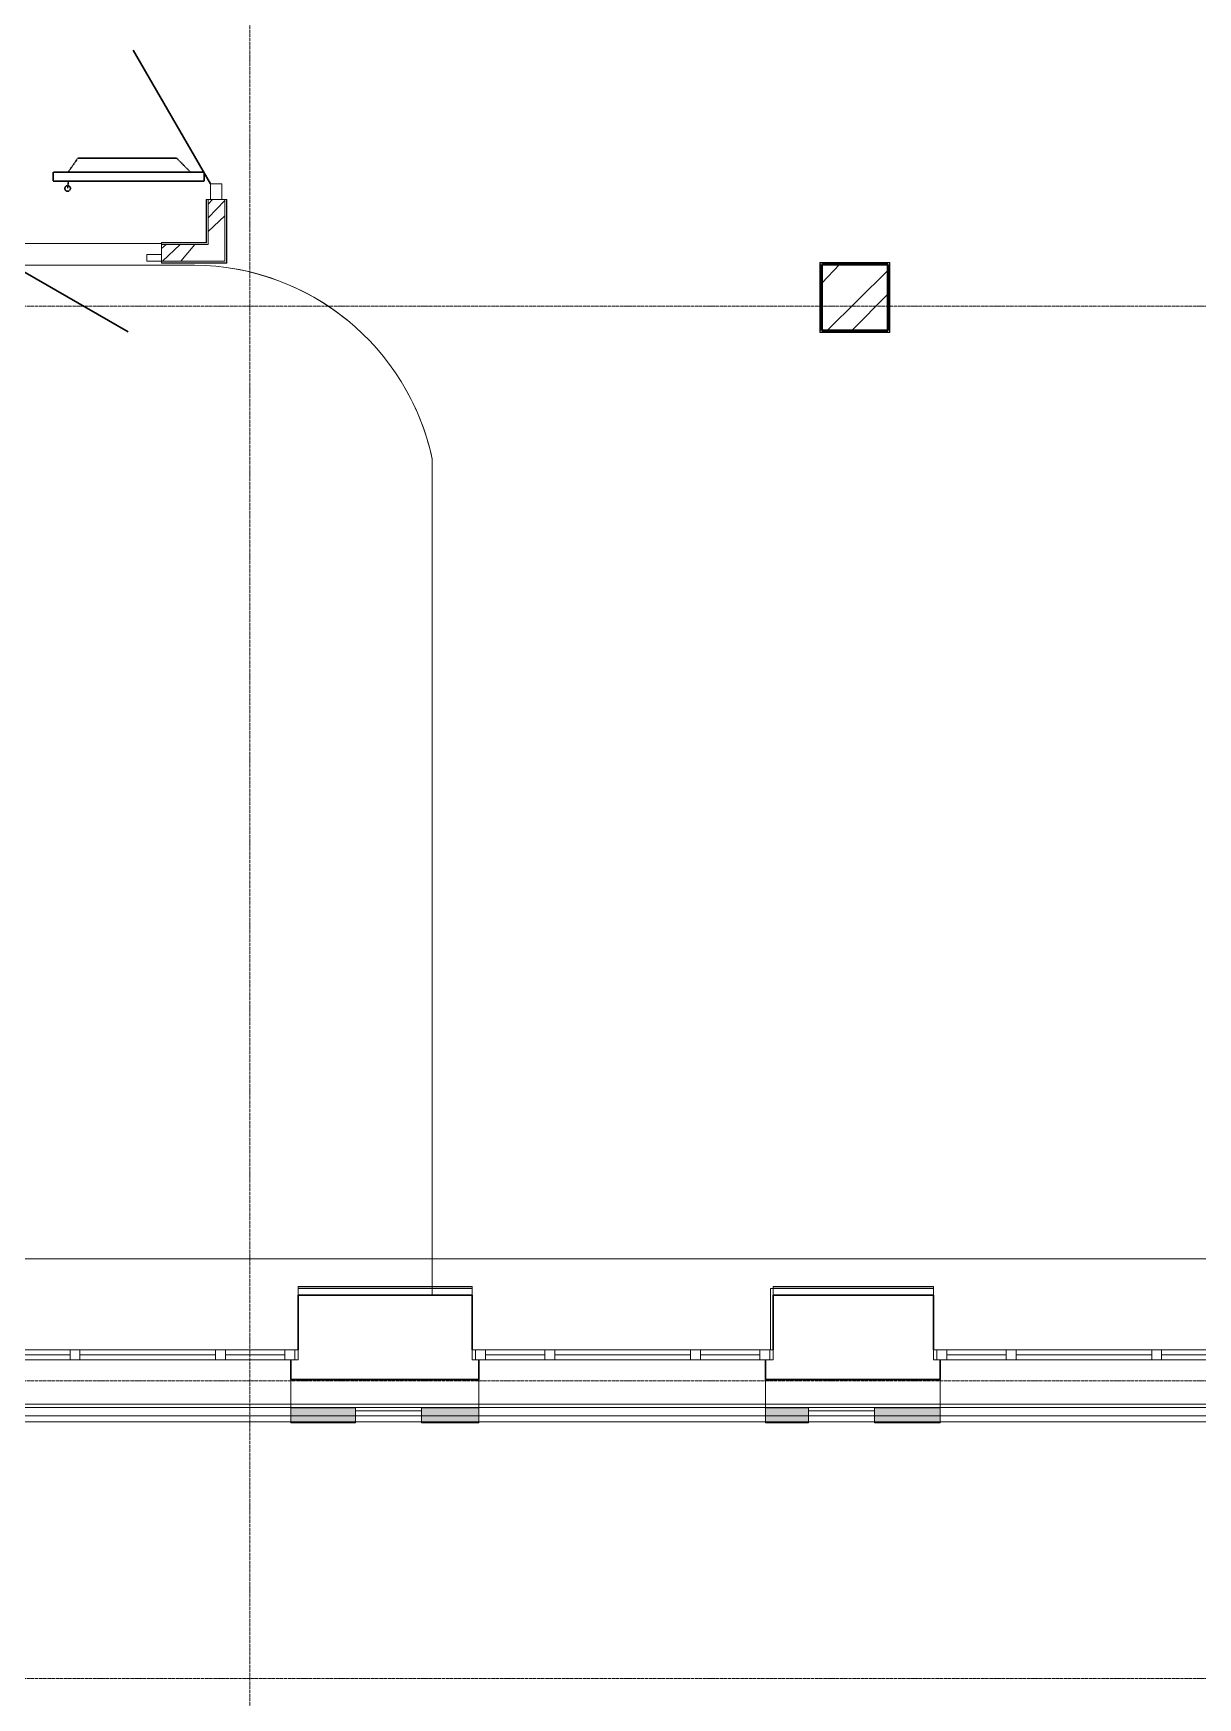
# Model space of a CAD drawing. Header units: millimetres. Extents: x -32 to 417638015, y -35 to 175284279.
# Drawn here: x 417407407 to 417414450, y 175231663 to 175241730 of the extents above; entities that cross this region are included whole.
import ezdxf

# ---------------------------------------------------------------- set-up
doc = ezdxf.new("R2010")
doc.units = ezdxf.units.MM
doc.linetypes.add('ADSK_Линия сетки', pattern=[25, 20, -2.5, 0, -2.5])
doc.linetypes.add('ADSK_Штриховая_ш3 п1_5', pattern=[4.5, 3, -1.5])
for name, color, linetype, lineweight in [('_ Окна', 7, 'Continuous', 9), ('Двери', 7, 'Continuous', 9), ('Несущие колонны', 7, 'Continuous', 18), ('Ограждение', 7, 'Continuous', 9), ('Окна', 7, 'Continuous', 9), ('Оси', 253, 'Continuous', 9), ('Перекрытие', 7, 'Continuous', 18), ('Стены наружные', 7, 'Continuous', 18), ('Стены несущие', 7, 'Continuous', 30), ('Стены отделка', 7, 'Continuous', 30), ('Стены штриховка', 7, 'Continuous', 9), ('ШТРИХОВКА', 252, 'Continuous', 15)]:
    doc.layers.add(name, color=color, linetype=linetype, lineweight=lineweight)
doc.layers.add('Линии', color=7, linetype='Continuous', lineweight=9, true_color=0x00a600)

# ---------------------------------------------------------------- blocks, each defined once
blk = doc.blocks.new('ADSK_КолоннаЖБ_Прямоугольная - 400x400 мм-2911095-План 4-го этажа')
at = {"layer": 'Несущие колонны', "lineweight": 40}
for p, q in [((-200.0000000000005, 200.0000000000007), (200.0000000000001, 200.0000000000007)), ((-200.0000000000005, -200.0000000000006), (-200.0000000000005, 200.0000000000007)), ((200.0000000000001, -200.0000000000006), (-200.0000000000005, -200.0000000000006))]:
    blk.add_line(p, q, dxfattribs=at)
blk = doc.blocks.new('План 4 этажа')
at = {"layer": 'Несущие колонны', "lineweight": 9}
h = blk.add_hatch(dxfattribs=at)
h.set_pattern_fill('FP_2', color=8, style=0, pattern_type=2)
h.set_pattern_definition([(45, (591.9394108331762, 243.9018102923292), (-235.7317231780653, 235.7317231780653), []), (45, (749.0934108331567, 243.9018102923292), (-235.7317231780653, 235.7317231780653), [])])
h.paths.add_polyline_path([(22414.80948595679, 8476.689668657375), (22414.80948595679, 8876.689668657375), (22014.80948595679, 8876.689668657375), (22014.80948595679, 8476.689668657375), (22159.25271163404, 8476.689668657375)])
at = {"layer": 'Ограждение', "transparency": 33554432}
for points in [[(18803.52142073854, 1874.938330652192), (19194.43941083322, 1874.938330652192), (19194.43941083322, 1961.125957870099), (18803.52142073854, 1961.125957870099), (18803.52142073854, 1877.133406089619)], [(19627.6983416022, 1874.938330652192), (19940.95042327966, 1874.938330652192), (19940.95042327966, 1961.125957870099), (19594.43941083322, 1961.125957870099), (19594.43941083322, 1874.938330652192)], [(21675.07752654064, 1874.938330652192), (21934.43941083323, 1874.938330652192), (21934.43941083323, 1961.125957870099), (21675.07752654064, 1961.125957870099), (21675.07752654064, 1877.133406089619)], [(22731.08112546468, 1874.938330652192), (22731.08112546468, 1961.125957870099), (22334.43941083322, 1961.125957870099), (22334.43941083322, 1874.938330652192), (22713.1258229145, 1874.938330652192)], [(19594.43941083322, 1869.348355416209), (19940.95042327966, 1869.348355416209), (19940.95042327966, 1870.614894916012), (19594.43941083322, 1870.614894916012)], [(22334.43941083322, 1869.348355416209), (22731.08112546468, 1869.348355416209), (22731.08112546468, 1870.614894916012), (22334.43941083322, 1870.614894916012)]]:
    blk.add_hatch(color=8, dxfattribs=at).paths.add_polyline_path(points)
h = blk.add_hatch(color=8, dxfattribs=at)
h.paths.add_polyline_path([(18803.52142073854, 1869.348355416209), (19194.43941083322, 1869.348355416209), (19194.43941083322, 1870.614894916012), (18803.52142073854, 1870.614894916012)])
h.paths.add_polyline_path([(19194.43941083322, 1873.194124740199), (19194.43941083322, 1873.642229574674), (18803.52142073854, 1873.194124740199)])
h = blk.add_hatch(color=8, dxfattribs=at)
h.paths.add_polyline_path([(21675.07752654064, 1869.348355416209), (21934.43941083323, 1869.348355416209), (21934.43941083323, 1870.614894916012), (21675.07752654064, 1870.614894916012)])
h.paths.add_polyline_path([(21934.43941083323, 1873.194124740199), (21934.43941083323, 1873.642229574674), (21675.07752654064, 1873.194124740199)])
at = {"layer": 'Стены штриховка'}
h = blk.add_hatch(dxfattribs=at)
h.set_pattern_fill('ANSI34', color=8, scale=20)
h.set_pattern_definition([(45, (591.9394108331762, 243.9018102923292), (-269.4076836320746, 269.4076836320746), []), (45, (681.7420108331135, 243.9018102923292), (-269.4076836320746, 269.4076836320746), []), (45, (771.5446108331671, 243.9018102923292), (-269.4076836320746, 269.4076836320746), []), (45, (861.3474108331138, 243.9018102923292), (-269.4076836320746, 269.4076836320746), [])])
h.paths.add_polyline_path([(16990.78787748155, 8997.139945119387), (16855.78787748155, 8997.139945119387), (16855.78787748155, 8897.139945119387), (16990.78787748155, 8897.139945119387), (16990.78787748155, 8937.139945119328)])
h.paths.add_polyline_path([(18404.50476387155, 8897.139945119387), (18404.50476387155, 9268.651651710446), (18304.50476387155, 9268.651651710446), (18304.50476387166, 8997.139945119387), (18020.78787748155, 8997.139945119387), (18020.78787748155, 8897.139945119387)])
at = {"layer": '_ Окна', "color": 8}
for p, q in [((17468.52142073843, 2282.133406091889), (17108.52142073843, 2282.133406091889)), ((18348.52142073843, 2282.133406091889), (17528.52142073843, 2282.133406091889)), ((18768.52142073843, 2282.133406091889), (18408.52142073843, 2282.133406091889)), ((18828.52142073843, 2312.133406091889), (18828.52142073843, 2252.133406091889)), ((19920.95042327954, 2312.133406091889), (19920.95042327954, 2252.133406091889)), ((20340.95042327954, 2282.133406091889), (19980.95042327954, 2282.133406091889)), ((21220.95042327954, 2282.133406091889), (20400.95042327954, 2282.133406091889)), ((21640.95042327954, 2282.133406091889), (21280.95042327954, 2282.133406091889)), ((21700.95042327954, 2312.133406091889), (21700.95042327954, 2252.133406091889)), ((22711.08112546464, 2312.133406091889), (22711.08112546464, 2252.133406091889)), ((23131.08112546464, 2282.133406091889), (22771.08112546464, 2282.133406091889)), ((24011.08112546464, 2282.133406091889), (23191.08112546464, 2282.133406091889)), ((24431.08112546464, 2282.133406091889), (24071.08112546464, 2282.133406091889))]:
    blk.add_line(p, q, dxfattribs=at)
at = {"layer": '_ Окна', "color": 8, "lineweight": 18}
for p, q in [((17468.52142073843, 2252.133406091889), (17468.52142073843, 2312.133406091889)), ((17468.52142073843, 2312.133406091889), (17528.52142073843, 2312.133406091889)), ((17528.52142073843, 2252.133406091889), (17468.52142073843, 2252.133406091889)), ((17528.52142073843, 2312.133406091889), (17528.52142073843, 2252.133406091889)), ((18348.52142073843, 2252.133406091889), (18348.52142073843, 2312.133406091889)), ((18348.52142073843, 2312.133406091889), (18408.52142073843, 2312.133406091889)), ((18408.52142073843, 2252.133406091889), (18348.52142073843, 2252.133406091889)), ((18408.52142073843, 2312.133406091889), (18408.52142073843, 2252.133406091889)), ((18768.52142073843, 2252.133406091889), (18768.52142073843, 2312.133406091889)), ((18768.52142073843, 2312.133406091889), (18848.52142073843, 2312.133406091889)), ((18848.52142073843, 2252.133406091889), (18768.52142073843, 2252.133406091889)), ((18848.52142073843, 2312.133406091889), (18848.52142073843, 2252.133406091889)), ((19980.95042327954, 2312.133406091889), (19900.95042327954, 2312.133406091889)), ((19900.95042327954, 2312.133406091889), (19900.95042327954, 2252.133406091889)), ((19900.95042327954, 2252.133406091889), (19980.95042327954, 2252.133406091889)), ((19980.95042327954, 2252.133406091889), (19980.95042327954, 2312.133406091889)), ((20340.95042327954, 2252.133406091889), (20340.95042327954, 2312.133406091889)), ((20340.95042327954, 2312.133406091889), (20400.95042327954, 2312.133406091889)), ((20400.95042327954, 2252.133406091889), (20340.95042327954, 2252.133406091889)), ((20400.95042327954, 2312.133406091889), (20400.95042327954, 2252.133406091889)), ((21220.95042327954, 2252.133406091889), (21220.95042327954, 2312.133406091889)), ((21220.95042327954, 2312.133406091889), (21280.95042327954, 2312.133406091889)), ((21280.95042327954, 2252.133406091889), (21220.95042327954, 2252.133406091889)), ((21280.95042327954, 2312.133406091889), (21280.95042327954, 2252.133406091889)), ((21640.95042327954, 2252.133406091889), (21640.95042327954, 2312.133406091889)), ((21640.95042327954, 2312.133406091889), (21720.95042327954, 2312.133406091889)), ((21720.95042327954, 2252.133406091889), (21640.95042327954, 2252.133406091889)), ((21720.95042327954, 2312.133406091889), (21720.95042327954, 2252.133406091889)), ((22771.08112546464, 2312.133406091889), (22691.08112546464, 2312.133406091889)), ((22691.08112546464, 2312.133406091889), (22691.08112546464, 2252.133406091889)), ((22691.08112546464, 2252.133406091889), (22771.08112546464, 2252.133406091889)), ((22771.08112546464, 2252.133406091889), (22771.08112546464, 2312.133406091889)), ((23131.08112546464, 2252.133406091889), (23131.08112546464, 2312.133406091889)), ((23131.08112546464, 2312.133406091889), (23191.08112546464, 2312.133406091889)), ((23191.08112546464, 2252.133406091889), (23131.08112546464, 2252.133406091889)), ((23191.08112546464, 2312.133406091889), (23191.08112546464, 2252.133406091889)), ((24011.08112546464, 2252.133406091889), (24011.08112546464, 2312.133406091889)), ((24011.08112546464, 2312.133406091889), (24071.08112546464, 2312.133406091889)), ((24071.08112546464, 2252.133406091889), (24011.08112546464, 2252.133406091889)), ((24071.08112546464, 2312.133406091889), (24071.08112546464, 2252.133406091889))]:
    blk.add_line(p, q, dxfattribs=at)
at = {"layer": 'Двери', "color": 8, "lineweight": 30}
for p, q in [((18317.28883946373, 9363.651651710446), (17849.78883946373, 10173.3854042489)), ((17077.78787748155, 8897.139945119328), (17819.10562312102, 8469.139945119328))]:
    blk.add_line(p, q, dxfattribs=at)
at = {"layer": 'Двери', "color": 8}
for p, q in [((18387.28883946373, 9363.651651710446), (18317.28883946373, 9363.651651710446)), ((18317.28883946373, 9363.651651710446), (18317.28883946373, 9268.651651710446)), ((18387.28883946373, 9268.651651710446), (18387.28883946373, 9363.651651710446)), ((18317.28883946373, 9268.651651710446), (18387.28883946373, 9268.651651710446)), ((18020.78787748155, 8937.139945119328), (17933.78787748155, 8937.139945119328)), ((17933.78787748155, 8937.139945119328), (17933.78787748155, 8897.139945119328)), ((17933.78787748155, 8897.139945119328), (18020.78787748155, 8897.139945119328)), ((18020.78787748155, 8897.139945119328), (18020.78787748155, 8937.139945119328))]:
    blk.add_line(p, q, dxfattribs=at)
at = {"layer": 'Линии', "color": 8, "linetype": 'ADSK_Штриховая_ш3 п1_5', "lineweight": 30}
for p, q in [((17456.06689861906, 9433.68984517752), (17515.58453936689, 9518.68984517752)), ((17515.58453936689, 9518.68984517752), (18113.48210304801, 9518.68984517752)), ((18113.48210304801, 9518.68984517752), (18198.48210304789, 9433.68984517752)), ((17367.1449790952, 9433.68984517752), (17366.41915173107, 9380.68984517752)), ((17366.41915173107, 9380.68984517752), (18279.50476387155, 9380.68984517752)), ((18280.23059123568, 9433.68984517752), (17367.1449790952, 9433.68984517752)), ((17458.85090017179, 9380.68984517752), (17453.70274599083, 9335.985298333515)), ((18279.50476387155, 9380.68984517752), (18280.23059123568, 9433.68984517752))]:
    blk.add_line(p, q, dxfattribs=at)
at = {"layer": 'Линии', "color": 8, "linetype": 'ADSK_Штриховая_ш3 п1_5'}
for p, q in [((18220.88607925293, 8872.139945119387), (16611.93941083318, 8872.139945119387)), ((19659.17182139913, 2642.133406092878), (19659.17182139913, 7699.800315434288))]:
    blk.add_line(p, q, dxfattribs=at)
at = {"layer": 'Линии', "color": 8, "linetype": 'ADSK_Штриховая_ш3 п1_5', "lineweight": 30}
blk.add_circle((17453.70274599083, 9335.985298333515), 17.00000000000181, dxfattribs=at)
at = {"layer": 'Несущие колонны', "color": 8, "lineweight": 40}
for p, q in [((22414.80948595679, 8876.689668657375), (22014.80948595679, 8876.689668657375)), ((22014.80948595679, 8876.689668657375), (22014.80948595679, 8476.689668657375)), ((22414.80948595679, 8476.689668657375), (22414.80948595679, 8876.689668657375)), ((22014.80948595679, 8476.689668657375), (22414.80948595679, 8476.689668657375))]:
    blk.add_line(p, q, dxfattribs=at)
at = {"layer": 'Ограждение', "color": 8}
for p, q in [((18803.52142073851, 1961.125957870099), (18803.52142073851, 1962.133406092762)), ((18803.52142073851, 1962.133406092762), (18817.52142073851, 1962.133406092762)), ((18803.52142073851, 1961.125957870099), (18803.52142073851, 1912.133406089619)), ((18803.52142073851, 1912.133406089619), (18803.52142073851, 1961.125957870099)), ((19194.43941083321, 1961.125957870099), (18803.52142073851, 1961.125957870099)), ((19194.43941083321, 1961.125957870099), (18803.52142073851, 1961.125957870099)), ((19194.43941083321, 1942.13340609282), (19194.43941083321, 1961.125957870099)), ((19194.43941083321, 1942.13340609282), (19194.43941083321, 1869.341723460529)), ((19194.43941083321, 1870.664890350483), (19194.43941083321, 1942.13340609282)), ((19594.43941083321, 1961.125957870099), (19594.43941083321, 1942.13340609282)), ((19940.95042327963, 1961.125957870099), (19594.43941083321, 1961.125957870099)), ((19940.95042327963, 1961.125957870099), (19594.43941083321, 1961.125957870099)), ((19594.43941083321, 1942.13340609282), (19594.43941083321, 1870.664890350483)), ((19594.43941083321, 1869.341723460529), (19594.43941083321, 1942.13340609282)), ((19940.95042327963, 1962.133406092762), (19940.95042327963, 1961.125957870099)), ((19940.95042327963, 1961.125957870099), (19940.95042327963, 1912.133406089619)), ((19940.95042327963, 1912.133406089619), (19940.95042327963, 1961.125957870099)), ((21675.07752654061, 1961.125957870099), (21675.07752654061, 1962.133406092762)), ((21675.07752654061, 1961.125957870099), (21675.07752654061, 1912.133406089619)), ((21675.07752654061, 1912.133406089619), (21675.07752654061, 1961.125957870099)), ((21934.43941083321, 1961.125957870099), (21675.07752654061, 1961.125957870099)), ((21934.43941083321, 1961.125957870099), (21675.07752654061, 1961.125957870099)), ((21934.43941083321, 1942.13340609282), (21934.43941083321, 1961.125957870099)), ((21934.43941083321, 1942.13340609282), (21934.43941083321, 1869.341723460471)), ((21934.43941083321, 1870.664890350483), (21934.43941083321, 1942.13340609282)), ((22334.43941083321, 1961.125957870099), (22334.43941083321, 1942.13340609282)), ((22731.08112546465, 1961.125957870099), (22334.43941083321, 1961.125957870099)), ((22731.08112546465, 1961.125957870099), (22334.43941083321, 1961.125957870099)), ((22334.43941083321, 1942.13340609282), (22334.43941083321, 1870.664890350483)), ((22334.43941083321, 1869.341723460471), (22334.43941083321, 1942.13340609282)), ((22720.08112546467, 1962.133406092762), (22731.08112546465, 1962.133406092762)), ((22731.08112546465, 1962.133406092762), (22731.08112546465, 1961.125957870099)), ((22731.08112546465, 1961.125957870099), (22731.08112546465, 1912.133406089619)), ((22731.08112546465, 1912.133406089619), (22731.08112546465, 1961.125957870099)), ((18803.52142073851, 1877.133406089619), (18803.52142073851, 1870.664890350483)), ((18803.52142073851, 1869.341723460529), (18803.52142073851, 1877.133406089619)), ((18803.52142073851, 1870.664890350483), (18803.52142073851, 1874.938330652192)), ((18803.52142073851, 1874.938330652192), (18803.52142073851, 1873.642229574674)), ((19194.43941083321, 1874.938330652192), (18803.52142073851, 1874.938330652192)), ((18803.52142073851, 1873.642229574674), (18803.52142073851, 1870.664890350483)), ((18803.52142073851, 1870.664890350483), (18803.52142073851, 1873.642229574674)), ((18803.52142073851, 1873.642229574674), (18803.52142073851, 1870.664890350483)), ((19194.43941083321, 1873.642229574674), (18803.52142073851, 1873.642229574674)), ((18803.52142073851, 1872.868074603786), (18803.52142073851, 1873.194124740199)), ((19194.43941083321, 1873.194124740199), (18803.52142073851, 1873.194124740199)), ((18803.52142073851, 1870.951010407065), (18803.52142073851, 1872.868074603786)), ((18803.52142073851, 1872.868074603786), (18803.52142073851, 1870.951010407065)), ((19194.43941083321, 1872.868074603786), (18803.52142073851, 1872.868074603786)), ((18803.52142073851, 1870.614894916012), (18803.52142073851, 1870.951010407065)), ((19194.43941083321, 1870.951010407065), (18803.52142073851, 1870.951010407065)), ((18803.52142073851, 1869.348355416209), (18803.52142073851, 1870.664890350483)), ((18803.52142073851, 1870.664890350483), (18803.52142073851, 1869.341723460529)), ((19194.43941083321, 1870.664890350483), (18803.52142073851, 1870.664890350483)), ((19194.43941083321, 1870.614894916012), (18803.52142073851, 1870.614894916012)), ((18803.52142073851, 1870.335607216111), (18803.52142073851, 1869.348355416209)), ((19194.43941083321, 1870.335607216111), (18803.52142073851, 1870.335607216111)), ((19194.43941083321, 1869.348355416209), (18803.52142073851, 1869.348355416209)), ((19194.43941083321, 1869.341723460529), (18803.52142073851, 1869.341723460529)), ((19194.43941083321, 1873.642229574674), (19194.43941083321, 1874.938330652192)), ((19194.43941083321, 1874.938330652192), (19194.43941083321, 1870.664890350483)), ((19194.43941083321, 1870.664890350483), (19194.43941083321, 1873.642229574674)), ((19194.43941083321, 1873.642229574674), (19194.43941083321, 1870.664890350483)), ((19194.43941083321, 1870.664890350483), (19194.43941083321, 1873.642229574674)), ((19194.43941083321, 1873.194124740199), (19194.43941083321, 1872.868074603786)), ((19194.43941083321, 1870.951010407065), (19194.43941083321, 1872.868074603786)), ((19194.43941083321, 1872.868074603786), (19194.43941083321, 1870.951010407065)), ((19194.43941083321, 1870.951010407065), (19194.43941083321, 1870.614894916012)), ((19194.43941083321, 1869.341723460529), (19194.43941083321, 1870.664890350483)), ((19194.43941083321, 1870.664890350483), (19194.43941083321, 1869.348355416209)), ((19194.43941083321, 1869.348355416209), (19194.43941083321, 1870.335607216111)), ((19594.43941083321, 1870.664890350483), (19594.43941083321, 1874.938330652192)), ((19594.43941083321, 1874.938330652192), (19594.43941083321, 1873.642229574674)), ((19940.95042327963, 1874.938330652192), (19594.43941083321, 1874.938330652192)), ((19594.43941083321, 1873.642229574674), (19594.43941083321, 1870.664890350483)), ((19594.43941083321, 1870.664890350483), (19594.43941083321, 1873.642229574674)), ((19594.43941083321, 1873.642229574674), (19594.43941083321, 1870.664890350483)), ((19940.95042327963, 1873.642229574674), (19594.43941083321, 1873.642229574674)), ((19594.43941083321, 1872.868074603786), (19594.43941083321, 1873.194124740199)), ((19940.95042327963, 1873.194124740199), (19594.43941083321, 1873.194124740199)), ((19594.43941083321, 1870.951010407065), (19594.43941083321, 1872.868074603786)), ((19594.43941083321, 1872.868074603786), (19594.43941083321, 1870.951010407065)), ((19940.95042327963, 1872.868074603786), (19594.43941083321, 1872.868074603786)), ((19594.43941083321, 1870.614894916012), (19594.43941083321, 1870.951010407065)), ((19940.95042327963, 1870.951010407065), (19594.43941083321, 1870.951010407065)), ((19594.43941083321, 1869.348355416209), (19594.43941083321, 1870.664890350483)), ((19594.43941083321, 1870.664890350483), (19594.43941083321, 1869.341723460529)), ((19940.95042327963, 1870.664890350483), (19594.43941083321, 1870.664890350483)), ((19940.95042327963, 1870.614894916012), (19594.43941083321, 1870.614894916012)), ((19594.43941083321, 1870.335607216111), (19594.43941083321, 1869.348355416209)), ((19940.95042327963, 1870.335607216111), (19594.43941083321, 1870.335607216111)), ((19940.95042327963, 1869.348355416209), (19594.43941083321, 1869.348355416209)), ((19940.95042327963, 1869.341723460529), (19594.43941083321, 1869.341723460529)), ((19940.95042327963, 1877.133406089619), (19940.95042327963, 1869.341723460529)), ((19940.95042327963, 1870.664890350483), (19940.95042327963, 1877.133406089619)), ((19940.95042327963, 1873.642229574674), (19940.95042327963, 1874.938330652192)), ((19940.95042327963, 1874.938330652192), (19940.95042327963, 1870.664890350483)), ((19940.95042327963, 1870.664890350483), (19940.95042327963, 1873.642229574674)), ((19940.95042327963, 1873.642229574674), (19940.95042327963, 1870.664890350483)), ((19940.95042327963, 1870.664890350483), (19940.95042327963, 1873.642229574674)), ((19940.95042327963, 1873.194124740199), (19940.95042327963, 1872.868074603786)), ((19940.95042327963, 1870.951010407065), (19940.95042327963, 1872.868074603786)), ((19940.95042327963, 1872.868074603786), (19940.95042327963, 1870.951010407065)), ((19940.95042327963, 1870.951010407065), (19940.95042327963, 1870.614894916012)), ((19940.95042327963, 1869.341723460529), (19940.95042327963, 1870.664890350483)), ((19940.95042327963, 1870.664890350483), (19940.95042327963, 1869.348355416209)), ((19940.95042327963, 1869.348355416209), (19940.95042327963, 1870.335607216111)), ((21675.07752654061, 1877.133406089619), (21675.07752654061, 1870.664890350483)), ((21675.07752654061, 1869.341723460471), (21675.07752654061, 1877.133406089619)), ((21675.07752654061, 1870.664890350483), (21675.07752654061, 1874.938330652192)), ((21675.07752654061, 1874.938330652192), (21675.07752654061, 1873.642229574674)), ((21934.43941083321, 1874.938330652192), (21675.07752654061, 1874.938330652192)), ((21675.07752654061, 1873.642229574674), (21675.07752654061, 1870.664890350483)), ((21675.07752654061, 1870.664890350483), (21675.07752654061, 1873.642229574674)), ((21675.07752654061, 1873.642229574674), (21675.07752654061, 1870.664890350483)), ((21934.43941083321, 1873.642229574674), (21675.07752654061, 1873.642229574674)), ((21675.07752654061, 1872.868074603728), (21675.07752654061, 1873.194124740199)), ((21934.43941083321, 1873.194124740199), (21675.07752654061, 1873.194124740199)), ((21675.07752654061, 1870.951010407065), (21675.07752654061, 1872.868074603728)), ((21675.07752654061, 1872.868074603728), (21675.07752654061, 1870.951010407065)), ((21934.43941083321, 1872.868074603728), (21675.07752654061, 1872.868074603728)), ((21675.07752654061, 1870.614894916012), (21675.07752654061, 1870.951010407065)), ((21934.43941083321, 1870.951010407065), (21675.07752654061, 1870.951010407065)), ((21675.07752654061, 1869.348355416209), (21675.07752654061, 1870.664890350483)), ((21675.07752654061, 1870.664890350483), (21675.07752654061, 1869.341723460471)), ((21934.43941083321, 1870.664890350483), (21675.07752654061, 1870.664890350483)), ((21934.43941083321, 1870.614894916012), (21675.07752654061, 1870.614894916012)), ((21675.07752654061, 1870.335607216111), (21675.07752654061, 1869.348355416209)), ((21934.43941083321, 1870.335607216111), (21675.07752654061, 1870.335607216111)), ((21934.43941083321, 1869.348355416209), (21675.07752654061, 1869.348355416209)), ((21934.43941083321, 1869.341723460471), (21675.07752654061, 1869.341723460471)), ((21934.43941083321, 1873.642229574674), (21934.43941083321, 1874.938330652192)), ((21934.43941083321, 1874.938330652192), (21934.43941083321, 1870.664890350483)), ((21934.43941083321, 1870.664890350483), (21934.43941083321, 1873.642229574674)), ((21934.43941083321, 1873.642229574674), (21934.43941083321, 1870.664890350483)), ((21934.43941083321, 1870.664890350483), (21934.43941083321, 1873.642229574674)), ((21934.43941083321, 1873.194124740199), (21934.43941083321, 1872.868074603728)), ((21934.43941083321, 1870.951010407065), (21934.43941083321, 1872.868074603728)), ((21934.43941083321, 1872.868074603728), (21934.43941083321, 1870.951010407065)), ((21934.43941083321, 1870.951010407065), (21934.43941083321, 1870.614894916012)), ((21934.43941083321, 1869.341723460471), (21934.43941083321, 1870.664890350483)), ((21934.43941083321, 1870.664890350483), (21934.43941083321, 1869.348355416209)), ((21934.43941083321, 1869.348355416209), (21934.43941083321, 1870.335607216111)), ((22334.43941083321, 1870.664890350483), (22334.43941083321, 1874.938330652192)), ((22334.43941083321, 1874.938330652192), (22334.43941083321, 1873.642229574674)), ((22731.08112546465, 1874.938330652192), (22334.43941083321, 1874.938330652192)), ((22334.43941083321, 1873.642229574674), (22334.43941083321, 1870.664890350483)), ((22334.43941083321, 1870.664890350483), (22334.43941083321, 1873.642229574674)), ((22334.43941083321, 1873.642229574674), (22334.43941083321, 1870.664890350483)), ((22731.08112546465, 1873.642229574674), (22334.43941083321, 1873.642229574674)), ((22334.43941083321, 1872.868074603728), (22334.43941083321, 1873.194124740199)), ((22731.08112546465, 1873.194124740141), (22334.43941083321, 1873.194124740199)), ((22334.43941083321, 1870.951010407065), (22334.43941083321, 1872.868074603728)), ((22334.43941083321, 1872.868074603728), (22334.43941083321, 1870.951010407065)), ((22731.08112546465, 1872.868074603728), (22334.43941083321, 1872.868074603728)), ((22334.43941083321, 1870.614894916012), (22334.43941083321, 1870.951010407065)), ((22731.08112546465, 1870.951010407065), (22334.43941083321, 1870.951010407065)), ((22334.43941083321, 1869.348355416209), (22334.43941083321, 1870.664890350483)), ((22334.43941083321, 1870.664890350483), (22334.43941083321, 1869.341723460471)), ((22731.08112546465, 1870.664890350483), (22334.43941083321, 1870.664890350483)), ((22731.08112546465, 1870.614894916012), (22334.43941083321, 1870.614894916012)), ((22334.43941083321, 1870.335607216111), (22334.43941083321, 1869.348355416209)), ((22731.08112546465, 1870.335607216111), (22334.43941083321, 1870.335607216111)), ((22731.08112546465, 1869.348355416209), (22334.43941083321, 1869.348355416209)), ((22731.08112546465, 1869.341723460471), (22334.43941083321, 1869.341723460471)), ((22731.08112546465, 1877.133406089619), (22731.08112546465, 1869.341723460471)), ((22731.08112546465, 1870.664890350483), (22731.08112546465, 1877.133406089619)), ((22731.08112546465, 1873.642229574674), (22731.08112546465, 1874.938330652192)), ((22731.08112546465, 1874.938330652192), (22731.08112546465, 1870.664890350483)), ((22731.08112546465, 1870.664890350483), (22731.08112546465, 1873.642229574674)), ((22731.08112546465, 1873.642229574674), (22731.08112546465, 1870.664890350483)), ((22731.08112546465, 1870.664890350483), (22731.08112546465, 1873.642229574674)), ((22731.08112546465, 1873.194124740141), (22731.08112546465, 1872.868074603728)), ((22731.08112546465, 1870.951010407065), (22731.08112546465, 1872.868074603728)), ((22731.08112546465, 1872.868074603728), (22731.08112546465, 1870.951010407065)), ((22731.08112546465, 1870.951010407065), (22731.08112546465, 1870.614894916012)), ((22731.08112546465, 1869.341723460471), (22731.08112546465, 1870.664890350483)), ((22731.08112546465, 1870.664890350483), (22731.08112546465, 1869.348355416209)), ((22731.08112546465, 1869.348355416209), (22731.08112546465, 1870.335607216111))]:
    blk.add_line(p, q, dxfattribs=at)
at = {"layer": 'Окна', "color": 8}
for p, q in [((17108.52142073843, 2312.133406092005), (17468.52142073843, 2312.133406091947)), ((17468.52142073843, 2252.133406091889), (17108.52142073843, 2252.133406091889)), ((17528.52142073843, 2312.133406091889), (17468.52142073843, 2312.133406091889)), ((17468.52142073843, 2252.133406091889), (17528.52142073843, 2252.133406091889)), ((17528.52142073843, 2312.133406091947), (18348.52142073843, 2312.133406091947)), ((18348.52142073843, 2252.133406091889), (17528.52142073843, 2252.133406091889)), ((18408.52142073843, 2312.133406091889), (18348.52142073843, 2312.133406091889)), ((18348.52142073843, 2252.133406091889), (18408.52142073843, 2252.133406091889)), ((18408.52142073843, 2312.133406091947), (18768.52142073843, 2312.133406091947)), ((18768.52142073843, 2252.133406091889), (18408.52142073843, 2252.133406091889)), ((18848.52142073843, 2312.133406091889), (18768.52142073843, 2312.133406091889)), ((18768.52142073843, 2252.133406091889), (18848.52142073843, 2252.133406091889)), ((18848.52142073843, 2252.133406091889), (18848.52142073843, 2312.133406091889)), ((19980.95042327954, 2312.133406091889), (19900.95042327954, 2312.133406091889)), ((19900.95042327954, 2312.133406091889), (19900.95042327954, 2252.133406091889)), ((19900.95042327954, 2252.133406091889), (19980.95042327954, 2252.133406091889)), ((19980.95042327954, 2312.133406091947), (20340.95042327954, 2312.133406091947)), ((20340.95042327954, 2252.133406091889), (19980.95042327954, 2252.133406091889)), ((20400.95042327954, 2312.133406091889), (20340.95042327954, 2312.133406091889)), ((20340.95042327954, 2252.133406091889), (20400.95042327954, 2252.133406091889)), ((20400.95042327954, 2312.133406091947), (21220.95042327954, 2312.133406091947)), ((21220.95042327954, 2252.133406091889), (20400.95042327954, 2252.133406091889)), ((21280.95042327954, 2312.133406091889), (21220.95042327954, 2312.133406091889)), ((21220.95042327954, 2252.133406091889), (21280.95042327954, 2252.133406091889)), ((21280.95042327954, 2312.133406091947), (21640.95042327954, 2312.133406091947)), ((21640.95042327954, 2252.133406091889), (21280.95042327954, 2252.133406091889)), ((21720.95042327954, 2312.133406091889), (21640.95042327954, 2312.133406091889)), ((21640.95042327954, 2252.133406091889), (21720.95042327954, 2252.133406091889)), ((21720.95042327954, 2252.133406091889), (21720.95042327954, 2312.133406091889)), ((22771.08112546464, 2312.133406091889), (22691.08112546464, 2312.133406091889)), ((22691.08112546464, 2312.133406091889), (22691.08112546464, 2252.133406091889)), ((22691.08112546464, 2252.133406091889), (22771.08112546464, 2252.133406091889)), ((22771.08112546464, 2312.133406091947), (23131.08112546464, 2312.133406091947)), ((23131.08112546464, 2252.133406091889), (22771.08112546464, 2252.133406091889)), ((23191.08112546464, 2312.133406091889), (23131.08112546464, 2312.133406091889)), ((23131.08112546464, 2252.133406091889), (23191.08112546464, 2252.133406091889)), ((23191.08112546464, 2312.133406091947), (24011.08112546464, 2312.133406091947)), ((24011.08112546464, 2252.133406091889), (23191.08112546464, 2252.133406091889)), ((24071.08112546464, 2312.133406091889), (24011.08112546464, 2312.133406091889)), ((24011.08112546464, 2252.133406091889), (24071.08112546464, 2252.133406091889)), ((24071.08112546464, 2312.133406091947), (24431.08112546464, 2312.133406091947)), ((24431.08112546464, 2252.133406091889), (24071.08112546464, 2252.133406091889))]:
    blk.add_line(p, q, dxfattribs=at)
at = {"layer": 'Оси', "color": 8, "linetype": 'ADSK_Линия сетки'}
for p, q in [((18556.50476387143, -3353.100552087533), (18556.50476387149, 14145.77303197427)), ((-10052.17750458437, 8624.489036623097), (56511.79228884453, 8624.489036622923)), ((-10052.17750458437, 2124.489036623097), (51155.03272199619, 2124.489036622923)), ((-10052.17750458437, 324.4890366230975), (51155.03272199613, 324.4890366229229))]:
    blk.add_line(p, q, dxfattribs=at)
at = {"layer": 'Перекрытие', "color": 8}
for p, q in [((16990.78787748155, 9002.139945119503), (18020.78787748155, 9002.139945119503)), ((19659.25271163404, 7699.232649847458), (19659.25271163404, 6682.133406092878)), ((19659.25271163404, 4682.133406092878), (19659.25271163404, 4182.133406092878)), ((33532.43941083318, 2862.13340609282), (16671.25271163404, 2862.133406092937)), ((21706.07752654061, 2312.133406091889), (21706.07752654061, 2682.133406092878)), ((21706.07752654061, 2682.133406092878), (21720.95042327966, 2682.133406092878))]:
    blk.add_line(p, q, dxfattribs=at)
for centre, radius, start, end in [((18209.39491862955, 7389.591227860888), 1482.593250294027, 12.07747325218477, 89.55591218844575), ((18209.97052823345, 7389.639945119387), 1482.499999999994, 50.23735001621012, 81.01486350861624), ((18209.43941083318, 7389.639945119387), 1482.499999999996, 12.05388419051333, 32.31445439605324)]:
    blk.add_arc(centre, radius, start, end, dxfattribs=at)
at = {"layer": 'Стены наружные', "color": 8}
for p, q in [((17068.52142073843, 1982.133406092878), (18803.52142073843, 1982.133406092878)), ((18803.52142073843, 1962.133406092878), (17068.52142073843, 1962.133406092878)), ((18803.52142073843, 1962.133406089677), (18817.52142073843, 1962.133406089677)), ((19940.95042327954, 1982.133406092878), (21675.95042327954, 1982.133406092878)), ((21675.95042327954, 1962.133406092878), (19940.95042327954, 1962.133406092878)), ((22720.08112546464, 1962.133406089677), (22731.08112546464, 1962.133406089677)), ((22731.08112546464, 1982.133406092878), (24466.08112546464, 1982.13340609282)), ((24466.08112546464, 1962.13340609282), (22731.08112546464, 1962.133406092878)), ((8460.180587742012, 1912.133406089677), (39661.07609150128, 1912.133406089561)), ((24794.43941083318, 1877.133406089619), (16794.43941083318, 1877.133406089619)), ((18803.52142073843, 1912.133406089619), (18803.52142073843, 1877.133406089619)), ((19940.95042327954, 1912.133406089619), (19940.95042327954, 1877.133406089619)), ((21675.07752654061, 1912.133406089619), (21675.07752654061, 1877.133406089619)), ((22731.08112546464, 1912.133406089619), (22731.08112546464, 1877.133406089619))]:
    blk.add_line(p, q, dxfattribs=at)
at = {"layer": 'Стены несущие', "color": 8}
for p, q in [((18848.52142073843, 2642.133406092878), (18848.52142073843, 2312.133406091889)), ((18848.52142073843, 2642.133406092878), (19900.95042327966, 2642.133406092878)), ((19900.95042327966, 2312.133406091889), (19900.95042327966, 2642.133406092878)), ((21720.95042327966, 2642.133406092878), (21720.95042327966, 2312.133406091889)), ((22691.08112546464, 2642.133406092878), (21720.95042327966, 2642.133406092878)), ((22691.08112546464, 2312.133406091889), (22691.08112546464, 2642.133406092878)), ((18803.52142073843, 2252.133406091889), (18803.52142073843, 2132.133406092878)), ((19940.95042327954, 2132.13340609282), (19940.95042327954, 2252.133406091889)), ((21675.95042327954, 2252.133406091889), (21675.95042327954, 2132.13340609282)), ((22731.08112546464, 2132.13340609282), (22731.08112546464, 2252.133406091889)), ((18803.52142073843, 2132.133406092878), (19940.95042327954, 2132.13340609282)), ((22731.08112546464, 2132.13340609282), (21675.95042327954, 2132.13340609282))]:
    blk.add_line(p, q, dxfattribs=at)
at = {"layer": 'Стены отделка', "color": 8, "lineweight": 9}
for p, q in [((18416.50476387155, 9268.651651710446), (18292.50476387155, 9268.651651710446)), ((18292.50476387155, 9268.651651710446), (18292.50476387155, 9009.139945119387)), ((18304.50476387166, 9268.651651710446), (18304.50476387155, 8997.139945119387)), ((18404.50476387155, 8897.139945119387), (18404.50476387155, 9268.651651710446)), ((18416.50476387155, 8885.139945119387), (18416.50476387155, 9268.651651710446)), ((18020.78787748155, 9009.139945119387), (18020.78787748155, 8885.139945119387)), ((18292.50476387155, 9009.139945119387), (18020.78787748155, 9009.139945119387)), ((18020.78787748155, 8885.139945119387), (18416.50476387155, 8885.139945119387)), ((22002.80948595679, 8886.689668657375), (22002.80948595679, 8466.689668657375)), ((22424.80948595679, 8888.689668657375), (22004.80948595679, 8888.689668657375)), ((22014.80948595679, 8876.689668657375), (22414.80948595679, 8876.689668657375)), ((22014.80948595679, 8476.689668657375), (22014.80948595679, 8876.689668657375)), ((22414.80948595679, 8876.689668657375), (22414.80948595679, 8476.689668657375)), ((22426.80948595679, 8466.689668657433), (22426.80948595679, 8886.689668657375)), ((22004.80948595679, 8464.689668657433), (22424.80948595679, 8464.689668657375)), ((22414.80948595679, 8476.689668657375), (22014.80948595679, 8476.689668657375)), ((18848.52142073843, 2694.133406092878), (18848.52142073843, 2642.133406092878)), ((19900.95042327966, 2694.133406092878), (18848.52142073843, 2694.133406092878)), ((19895.07752654061, 2682.133406092878), (19900.95042327966, 2682.133406092878)), ((19900.95042327966, 2642.133406092878), (19900.95042327966, 2694.133406092878)), ((21720.95042327966, 2694.133406092878), (21720.95042327966, 2642.133406092878)), ((22691.08112546464, 2694.133406092878), (21720.95042327966, 2694.133406092878)), ((22691.08112546464, 2642.133406092878), (22691.08112546464, 2694.133406092878)), ((18803.52142073843, 2132.133406092878), (18803.52142073843, 1962.13340609282)), ((19940.95042327954, 1962.13340609282), (19940.95042327954, 2132.13340609282)), ((21675.95042327954, 2132.13340609282), (21675.95042327954, 1962.13340609282)), ((22731.08112546464, 2132.13340609282), (22731.08112546464, 2132.13340609282)), ((22731.08112546464, 1962.13340609282), (22731.08112546464, 2132.13340609282)), ((19940.95042327954, 1982.13340609282), (18803.52142073843, 1982.133406092878)), ((18803.52142073843, 1962.13340609282), (19940.95042327954, 1962.13340609282)), ((19194.43941083318, 1962.13340609282), (19194.43941083318, 1942.13340609282)), ((19194.43941083318, 1942.13340609282), (19594.43941083318, 1942.13340609282)), ((19594.43941083318, 1942.13340609282), (19594.43941083318, 1962.13340609282)), ((22731.08112546464, 1982.13340609282), (21675.95042327954, 1982.13340609282)), ((21675.95042327954, 1962.13340609282), (22731.08112546464, 1962.13340609282)), ((21934.43941083318, 1962.13340609282), (21934.43941083318, 1942.13340609282)), ((21934.43941083318, 1942.13340609282), (22334.43941083318, 1942.13340609282)), ((22334.43941083318, 1942.13340609282), (22334.43941083318, 1962.13340609282))]:
    blk.add_line(p, q, dxfattribs=at)
at = {"layer": 'Стены штриховка', "color": 8}
for p, q in [((18294.50476387155, 9268.651651710446), (18294.50476387155, 9007.139945119387)), ((18304.50476387166, 9268.651651710446), (18304.50476387166, 8997.139945119387)), ((18404.50476387155, 9268.651651710446), (18404.50476387155, 8897.139945119328)), ((18414.50476387155, 8887.139945119387), (18414.50476387155, 9268.651651710446)), ((18294.50476387155, 9007.139945119387), (18020.78787748155, 9007.139945119328)), ((18304.50476387166, 8997.139945119387), (18020.78787748155, 8997.139945119387)), ((18404.50476387155, 8897.139945119387), (18020.78787748155, 8897.139945119387)), ((18020.78787748155, 8887.139945119387), (18414.50476387155, 8887.139945119387)), ((22004.80948595679, 8888.689668657375), (22002.80948595679, 8888.689668657375)), ((22002.80948595679, 8888.689668657375), (22002.80948595679, 8886.689668657375)), ((22426.80948595679, 8886.689668657375), (22002.80948595679, 8886.689668657375)), ((22004.80948595679, 8888.689668657375), (22004.80948595679, 8464.689668657433)), ((22424.80948595679, 8464.689668657375), (22424.80948595679, 8888.689668657375)), ((22426.80948595679, 8888.689668657375), (22424.80948595679, 8888.689668657375)), ((22426.80948595679, 8886.689668657375), (22426.80948595679, 8888.689668657375)), ((22002.80948595679, 8466.689668657375), (22426.80948595679, 8466.689668657375)), ((22002.80948595679, 8466.689668657375), (22002.80948595679, 8464.689668657375)), ((22002.80948595679, 8464.689668657375), (22004.80948595679, 8464.689668657433)), ((22424.80948595679, 8464.689668657375), (22426.80948595679, 8464.689668657375)), ((22426.80948595679, 8464.689668657375), (22426.80948595679, 8466.689668657433)), ((19900.95042327966, 2692.133406092878), (18848.52142073843, 2692.133406092878)), ((18848.52142073843, 2682.133406092878), (19895.07752654061, 2682.133406092878)), ((22691.08112546464, 2692.13340609282), (21720.95042327966, 2692.133406092878)), ((22691.08112546464, 2682.133406092878), (21720.95042327966, 2682.133406092878))]:
    blk.add_line(p, q, dxfattribs=at)
at = {"layer": 'Несущие колонны', "color": 8, "lineweight": 40}
blk.add_blockref('ADSK_КолоннаЖБ_Прямоугольная - 400x400 мм-2911095-План 4-го этажа', (22214.80948595679, 8676.689668657375), dxfattribs=at)

msp = doc.modelspace()

# ---------------------------------------------------------------- block references
at = {"layer": 'ШТРИХОВКА'}
msp.add_blockref('План 4 этажа', (417390160.9595469, 175231455.6631508), dxfattribs=at)

doc.saveas('drawing.dxf')
